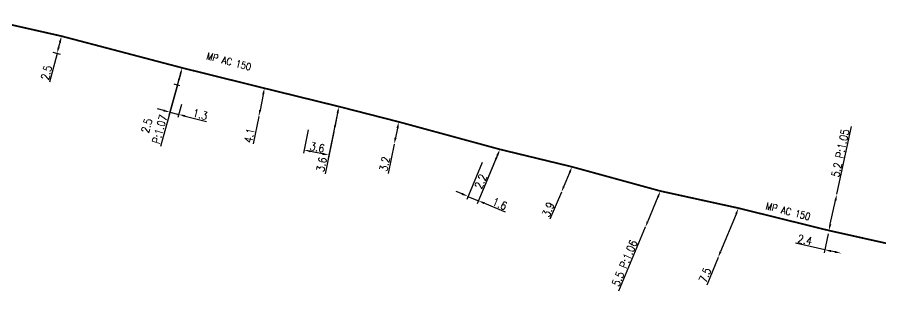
# Model space of a CAD drawing. Header units: millimetres. Extents: x 184000 to 185000, y 128000 to 129000.
# Drawn here: x 184121.2 to 184242.6, y 128936 to 128976.3 of the extents above; entities that cross this region are included whole.
import ezdxf
from ezdxf.enums import TextEntityAlignment as Align

# ---------------------------------------------------------------- set-up
doc = ezdxf.new("R2010")
doc.units = ezdxf.units.MM
doc.header["$PDMODE"] = 34
doc.layers.get('DEFPOINTS').update_dxf_attribs({"linetype": 'CONTINUOUS'})
doc.layers.add('G_120', color=4, linetype='CONTINUOUS')
doc.styles.get("Standard").update_dxf_attribs({"font": 'romans.shx', "width": 0.85})
doc.linetypes.add('G_typB_AP', pattern='A,5,-0.3,["o",Standard,S=1.5,R=0,X=0,Y=-0.5],-1.65', length=6.95)
doc.dimstyles.get("Standard").update_dxf_attribs({"dimtxt": 1.5, "dimasz": 1.2, "dimexe": 0.625, "dimexo": 0.625, "dimgap": 0.25, "dimtad": 1, "dimdec": 1, "dimzin": 0, "dimdsep": 46, "dimtxsty": 'Standard', "dimcen": -0.5, "dimadec": 0, "dimazin": 0, "dimtfac": 1, "dimtdec": 1, "dimtmove": 0, "dimatfit": 3, "dimfxl": 0, "dimtolj": 1, "dimtzin": 0, "dimarcsym": 0})

# ---------------------------------------------------------------- blocks, each defined once
blk = doc.blocks.new('*D142')
at = {"layer": 'DEFPOINTS', "color": 0, "linetype": 'Continuous', "transparency": 16777216}
for p in [(184127.47, 128973.66), (184125.79, 128971.5), (184126.84, 128971.24)]:
    blk.add_point(p, dxfattribs=at)
at = {"layer": 'G_120', "color": 0, "linetype": 'Continuous', "lineweight": -2, "transparency": 16777216}
for p, q in [((184127.24, 128972.79), (184127.06, 128972.11)), ((184126.84, 128971.24), (184125.77, 128967.19)), ((184126.24, 128971.39), (184127.29, 128971.13))]:
    blk.add_line(p, q, dxfattribs=at)
at = {"layer": 'G_120', "color": 0, "linetype": 'Continuous', "transparency": 16777216}
for points in [[(184127.1, 128972.83), (184127.39, 128972.75), (184127.47, 128973.66)], [(184126.92, 128972.15), (184127.21, 128972.07), (184126.84, 128971.24)]]:
    blk.add_solid(points, dxfattribs=at)
at = {"layer": 'G_120', "color": 0, "linetype": 'Continuous', "transparency": 16777216, "insert": (184125.35, 128968.53), "char_height": 1.125, "attachment_point": 5, "rotation": 75.2491}
blk.add_mtext('\\A1;2.5', dxfattribs=at)
blk = doc.blocks.new('*D143')
at = {"layer": 'DEFPOINTS', "color": 0, "linetype": 'Continuous', "transparency": 16777216}
for p in [(184144.42, 128969.21), (184144.47, 128964.52), (184143.96, 128962.67)]:
    blk.add_point(p, dxfattribs=at)
at = {"layer": 'G_120', "color": 0, "linetype": 'Continuous', "lineweight": -2, "transparency": 16777216}
for p, q in [((184144.29, 128968.76), (184142.57, 128962.54)), ((184144.34, 128964.07), (184143.83, 128962.22)), ((184141.83, 128963.21), (184140.95, 128963.44)), ((184142.7, 128962.99), (184143.96, 128962.67)), ((184144.83, 128962.44), (184147.87, 128961.67))]:
    blk.add_line(p, q, dxfattribs=at)
at = {"layer": 'G_120', "color": 0, "linetype": 'Continuous', "transparency": 16777216}
for points in [[(184141.86, 128963.36), (184141.79, 128963.07), (184142.7, 128962.99)], [(184144.87, 128962.59), (184144.79, 128962.3), (184143.96, 128962.67)]]:
    blk.add_solid(points, dxfattribs=at)
at = {"layer": 'G_120', "color": 0, "linetype": 'Continuous', "transparency": 16777216, "insert": (184146.97, 128962.67), "char_height": 1.125, "attachment_point": 5, "rotation": 345.655}
blk.add_mtext('\\A1;1.3', dxfattribs=at)
blk = doc.blocks.new('*D144')
at = {"layer": 'DEFPOINTS', "color": 0, "linetype": 'Continuous', "transparency": 16777216}
for p in [(184144.42, 128969.21), (184143.75, 128966.8), (184144.56, 128966.57)]:
    blk.add_point(p, dxfattribs=at)
at = {"layer": 'G_120', "color": 0, "linetype": 'Continuous', "lineweight": -2, "transparency": 16777216}
for p, q in [((184144.18, 128968.34), (184143.99, 128967.67)), ((184143.75, 128966.8), (184141.36, 128958.15)), ((184144.11, 128966.7), (184143.3, 128966.93))]:
    blk.add_line(p, q, dxfattribs=at)
at = {"layer": 'G_120', "color": 0, "linetype": 'Continuous', "transparency": 16777216}
for points in [[(184144.04, 128968.38), (184144.32, 128968.3), (184144.42, 128969.21)], [(184143.85, 128967.71), (184144.14, 128967.63), (184143.75, 128966.8)]]:
    blk.add_solid(points, dxfattribs=at)
at = {"layer": 'G_120', "color": 0, "linetype": 'Continuous', "transparency": 16777216, "insert": (184140.35, 128960.84), "char_height": 1.125, "attachment_point": 5, "rotation": 74.5259}
blk.add_mtext('\\A1;2.5\\PP:1.07', dxfattribs=at)
blk = doc.blocks.new('*D145')
at = {"layer": 'DEFPOINTS', "color": 0, "linetype": 'Continuous', "transparency": 16777216}
for p in [(184155.98, 128966.35), (184155.19, 128962.37), (184155.19, 128962.37)]:
    blk.add_point(p, dxfattribs=at)
at = {"layer": 'G_120', "color": 0, "linetype": 'Continuous', "lineweight": -2, "transparency": 16777216}
for p, q in [((184155.81, 128965.46), (184155.37, 128963.26)), ((184155.19, 128962.37), (184154.42, 128958.54))]:
    blk.add_line(p, q, dxfattribs=at)
at = {"layer": 'G_120', "color": 0, "linetype": 'Continuous', "transparency": 16777216}
for points in [[(184155.66, 128965.49), (184155.95, 128965.43), (184155.98, 128966.35)], [(184155.22, 128963.29), (184155.51, 128963.23), (184155.19, 128962.37)]]:
    blk.add_solid(points, dxfattribs=at)
at = {"layer": 'G_120', "color": 0, "linetype": 'Continuous', "transparency": 16777216, "insert": (184153.89, 128959.72), "char_height": 1.125, "attachment_point": 5, "rotation": 78.6803}
blk.add_mtext('\\A1;4.1', dxfattribs=at)
blk = doc.blocks.new('*D146')
at = {"layer": 'DEFPOINTS', "color": 0, "linetype": 'Continuous', "transparency": 16777216}
for p in [(184166.45, 128963.78), (184162.25, 128960.95), (184161.58, 128957.68)]:
    blk.add_point(p, dxfattribs=at)
at = {"layer": 'G_120', "color": 0, "linetype": 'Continuous', "lineweight": -2, "transparency": 16777216}
for p, q in [((184166.36, 128963.33), (184164.96, 128956.5)), ((184162.16, 128960.49), (184161.48, 128957.22)), ((184164.17, 128957.14), (184162.46, 128957.49))]:
    blk.add_line(p, q, dxfattribs=at)
at = {"layer": 'G_120', "color": 0, "linetype": 'Continuous', "transparency": 16777216}
for points in [[(184162.49, 128957.64), (184162.43, 128957.35), (184161.58, 128957.68)], [(184164.2, 128957.29), (184164.14, 128957), (184165.06, 128956.96)]]:
    blk.add_solid(points, dxfattribs=at)
at = {"layer": 'G_120', "color": 0, "linetype": 'Continuous', "transparency": 16777216, "insert": (184163.42, 128958.06), "char_height": 1.125, "attachment_point": 5, "rotation": 348.4157}
blk.add_mtext('\\A1;3.6', dxfattribs=at)
blk = doc.blocks.new('*D147')
at = {"layer": 'DEFPOINTS', "color": 0, "linetype": 'Continuous', "transparency": 16777216}
for p in [(184166.45, 128963.78), (184165.73, 128960.24), (184165.73, 128960.24)]:
    blk.add_point(p, dxfattribs=at)
at = {"layer": 'G_120', "color": 0, "linetype": 'Continuous', "lineweight": -2, "transparency": 16777216}
for p, q in [((184166.27, 128962.9), (184165.91, 128961.12)), ((184165.73, 128960.24), (184164.52, 128954.34))]:
    blk.add_line(p, q, dxfattribs=at)
at = {"layer": 'G_120', "color": 0, "linetype": 'Continuous', "transparency": 16777216}
for points in [[(184166.13, 128962.93), (184166.42, 128962.87), (184166.45, 128963.78)], [(184165.76, 128961.15), (184166.06, 128961.09), (184165.73, 128960.24)]]:
    blk.add_solid(points, dxfattribs=at)
at = {"layer": 'G_120', "color": 0, "linetype": 'Continuous', "transparency": 16777216, "insert": (184164.02, 128955.65), "char_height": 1.125, "attachment_point": 5, "rotation": 78.4157}
blk.add_mtext('\\A1;3.6', dxfattribs=at)
blk = doc.blocks.new('*D148')
at = {"layer": 'DEFPOINTS', "color": 0, "linetype": 'Continuous', "transparency": 16777216}
for p in [(184174.87, 128961.63), (184174.23, 128958.49), (184174.23, 128958.49)]:
    blk.add_point(p, dxfattribs=at)
at = {"layer": 'G_120', "color": 0, "linetype": 'Continuous', "lineweight": -2, "transparency": 16777216}
for p, q in [((184174.69, 128960.75), (184174.41, 128959.38)), ((184174.23, 128958.49), (184173.39, 128954.4))]:
    blk.add_line(p, q, dxfattribs=at)
at = {"layer": 'G_120', "color": 0, "linetype": 'Continuous', "transparency": 16777216}
for points in [[(184174.55, 128960.78), (184174.84, 128960.72), (184174.87, 128961.63)], [(184174.26, 128959.41), (184174.56, 128959.35), (184174.23, 128958.49)]]:
    blk.add_solid(points, dxfattribs=at)
at = {"layer": 'G_120', "color": 0, "linetype": 'Continuous', "transparency": 16777216, "insert": (184172.9, 128955.72), "char_height": 1.125, "attachment_point": 5, "rotation": 78.4153}
blk.add_mtext('\\A1;3.2', dxfattribs=at)
blk = doc.blocks.new('*D149')
at = {"layer": 'DEFPOINTS', "color": 0, "linetype": 'Continuous', "transparency": 16777216}
for p in [(184189.09, 128957.77), (184186.77, 128956.36), (184184.6, 128951.17)]:
    blk.add_point(p, dxfattribs=at)
at = {"layer": 'G_120', "color": 0, "linetype": 'Continuous', "lineweight": -2, "transparency": 16777216}
for p, q in [((184188.91, 128957.34), (184185.9, 128950.12)), ((184186.59, 128955.93), (184184.42, 128950.74)), ((184183.77, 128951.52), (184182.94, 128951.87)), ((184184.6, 128951.17), (184186.08, 128950.55)), ((184186.91, 128950.21), (184189.81, 128949))]:
    blk.add_line(p, q, dxfattribs=at)
at = {"layer": 'G_120', "color": 0, "linetype": 'Continuous', "transparency": 16777216}
for points in [[(184183.83, 128951.66), (184183.71, 128951.38), (184184.6, 128951.17)], [(184186.97, 128950.35), (184186.85, 128950.07), (184186.08, 128950.55)]]:
    blk.add_solid(points, dxfattribs=at)
at = {"layer": 'G_120', "color": 0, "linetype": 'Continuous', "transparency": 16777216, "insert": (184189.06, 128950.12), "char_height": 1.125, "attachment_point": 5, "rotation": 337.3299}
blk.add_mtext('\\A1;1.6', dxfattribs=at)
blk = doc.blocks.new('*D150')
at = {"layer": 'DEFPOINTS', "color": 0, "linetype": 'Continuous', "transparency": 16777216}
for p in [(184199.23, 128955.32), (184197.74, 128951.77), (184197.74, 128951.77)]:
    blk.add_point(p, dxfattribs=at)
at = {"layer": 'G_120', "color": 0, "linetype": 'Continuous', "lineweight": -2, "transparency": 16777216}
for p, q in [((184198.88, 128954.49), (184198.08, 128952.6)), ((184197.74, 128951.77), (184196.13, 128947.96))]:
    blk.add_line(p, q, dxfattribs=at)
at = {"layer": 'G_120', "color": 0, "linetype": 'Continuous', "transparency": 16777216}
for points in [[(184198.74, 128954.55), (184199.02, 128954.43), (184199.23, 128955.32)], [(184197.95, 128952.66), (184198.22, 128952.54), (184197.74, 128951.77)]]:
    blk.add_solid(points, dxfattribs=at)
at = {"layer": 'G_120', "color": 0, "linetype": 'Continuous', "transparency": 16777216, "insert": (184195.89, 128949.33), "char_height": 1.125, "attachment_point": 5, "rotation": 67.1267}
blk.add_mtext('\\A1;3.9', dxfattribs=at)
blk = doc.blocks.new('*D151')
at = {"layer": 'DEFPOINTS', "color": 0, "linetype": 'Continuous', "transparency": 16777216}
for p in [(184189.09, 128957.77), (184188.24, 128955.74), (184188.24, 128955.74)]:
    blk.add_point(p, dxfattribs=at)
at = {"layer": 'G_120', "color": 0, "linetype": 'Continuous', "lineweight": -2, "transparency": 16777216}
for p, q in [((184188.75, 128956.94), (184188.59, 128956.57)), ((184188.24, 128955.74), (184186.63, 128951.89))]:
    blk.add_line(p, q, dxfattribs=at)
at = {"layer": 'G_120', "color": 0, "linetype": 'Continuous', "transparency": 16777216}
for points in [[(184188.61, 128957), (184188.88, 128956.88), (184189.09, 128957.77)], [(184188.45, 128956.63), (184188.73, 128956.51), (184188.24, 128955.74)]]:
    blk.add_solid(points, dxfattribs=at)
at = {"layer": 'G_120', "color": 0, "linetype": 'Continuous', "transparency": 16777216, "insert": (184186.4, 128953.27), "char_height": 1.125, "attachment_point": 5, "rotation": 67.3299}
blk.add_mtext('\\A1;2.2', dxfattribs=at)
blk = doc.blocks.new('*D152')
at = {"layer": 'DEFPOINTS', "color": 0, "linetype": 'Continuous', "transparency": 16777216}
for p in [(184211.65, 128951.92), (184209.53, 128946.85), (184209.53, 128946.85)]:
    blk.add_point(p, dxfattribs=at)
at = {"layer": 'G_120', "color": 0, "linetype": 'Continuous', "lineweight": -2, "transparency": 16777216}
for p, q in [((184211.3, 128951.09), (184209.88, 128947.68)), ((184209.53, 128946.85), (184205.78, 128937.86))]:
    blk.add_line(p, q, dxfattribs=at)
at = {"layer": 'G_120', "color": 0, "linetype": 'Continuous', "transparency": 16777216}
for points in [[(184211.17, 128951.15), (184211.44, 128951.03), (184211.65, 128951.92)], [(184209.74, 128947.73), (184210.02, 128947.62), (184209.53, 128946.85)]]:
    blk.add_solid(points, dxfattribs=at)
at = {"layer": 'G_120', "color": 0, "linetype": 'Continuous', "transparency": 16777216, "insert": (184206.62, 128941.81), "char_height": 1.125, "attachment_point": 5, "rotation": 67.3304}
blk.add_mtext('\\A1;5.5 P:1.06', dxfattribs=at)
blk = doc.blocks.new('*D153')
at = {"layer": 'DEFPOINTS', "color": 0, "linetype": 'Continuous', "transparency": 16777216}
for p in [(184222.63, 128949.52), (184219.76, 128942.59), (184219.76, 128942.59)]:
    blk.add_point(p, dxfattribs=at)
at = {"layer": 'G_120', "color": 0, "linetype": 'Continuous', "lineweight": -2, "transparency": 16777216}
for p, q in [((184222.28, 128948.69), (184220.1, 128943.42)), ((184219.76, 128942.59), (184218.16, 128938.73))]:
    blk.add_line(p, q, dxfattribs=at)
at = {"layer": 'G_120', "color": 0, "linetype": 'Continuous', "transparency": 16777216}
for points in [[(184222.15, 128948.75), (184222.42, 128948.63), (184222.63, 128949.52)], [(184219.96, 128943.48), (184220.24, 128943.37), (184219.76, 128942.59)]]:
    blk.add_solid(points, dxfattribs=at)
at = {"layer": 'G_120', "color": 0, "linetype": 'Continuous', "transparency": 16777216, "insert": (184217.92, 128940.12), "char_height": 1.125, "attachment_point": 5, "rotation": 67.5027}
blk.add_mtext('\\A1;7.5', dxfattribs=at)
blk = doc.blocks.new('*D154')
at = {"layer": 'DEFPOINTS', "color": 0, "linetype": 'Continuous', "transparency": 16777216}
for p in [(184235.34, 128946.38), (184237.05, 128943.19), (184237.05, 128943.19)]:
    blk.add_point(p, dxfattribs=at)
at = {"layer": 'G_120', "color": 0, "linetype": 'Continuous', "lineweight": -2, "transparency": 16777216}
for p, q in [((184235.24, 128945.92), (184234.65, 128943.23)), ((184234.75, 128943.69), (184230.63, 128944.59)), ((184236.17, 128943.38), (184235.63, 128943.5))]:
    blk.add_line(p, q, dxfattribs=at)
at = {"layer": 'G_120', "color": 0, "linetype": 'Continuous', "transparency": 16777216}
for points in [[(184235.66, 128943.64), (184235.6, 128943.35), (184234.75, 128943.69)], [(184236.2, 128943.53), (184236.14, 128943.23), (184237.05, 128943.19)]]:
    blk.add_solid(points, dxfattribs=at)
at = {"layer": 'G_120', "color": 0, "linetype": 'Continuous', "transparency": 16777216, "insert": (184231.97, 128945.06), "char_height": 1.125, "attachment_point": 5, "rotation": 347.6943}
blk.add_mtext('\\A1;2.4', dxfattribs=at)
blk = doc.blocks.new('*D155')
at = {"layer": 'DEFPOINTS', "color": 0, "linetype": 'Continuous', "transparency": 16777216}
for p in [(184236.45, 128951.46), (184236.45, 128951.46), (184235.34, 128946.38)]:
    blk.add_point(p, dxfattribs=at)
at = {"layer": 'G_120', "color": 0, "linetype": 'Continuous', "lineweight": -2, "transparency": 16777216}
for p, q in [((184236.45, 128951.46), (184238.52, 128960.97)), ((184235.53, 128947.25), (184236.26, 128950.58))]:
    blk.add_line(p, q, dxfattribs=at)
at = {"layer": 'G_120', "color": 0, "linetype": 'Continuous', "transparency": 16777216}
for points in [[(184236.11, 128950.61), (184236.4, 128950.54), (184236.45, 128951.46)], [(184235.38, 128947.29), (184235.68, 128947.22), (184235.34, 128946.38)]]:
    blk.add_solid(points, dxfattribs=at)
at = {"layer": 'G_120', "color": 0, "linetype": 'Continuous', "transparency": 16777216, "insert": (184236.94, 128957.25), "char_height": 1.125, "attachment_point": 5, "rotation": 77.6943}
blk.add_mtext('\\A1;5.2 P:1.05', dxfattribs=at)

msp = doc.modelspace()

# ---------------------------------------------------------------- linework, layer by layer
at = {"layer": 'G_120', "linetype": 'G_typB_AP', "const_width": 0.25}
msp.add_lwpolyline([(184281.54, 128936.09), (184235.34, 128946.38), (184222.63, 128949.52), (184211.65, 128951.92), (184199.23, 128955.32), (184189.09, 128957.77), (184174.87, 128961.63), (184166.45, 128963.78), (184155.98, 128966.35), (184144.42, 128969.21), (184127.47, 128973.66), (184116.29, 128976.18)], dxfattribs=at)

# ---------------------------------------------------------------- texts
at = {"layer": 'G_120', "linetype": 'Continuous', "width": 0.85}
for rotation, p in [(345.3583, (184151, 128970.11)), (345.7214, (184229.6, 128949.07))]:
    msp.add_text('MP AC 150', height=1, rotation=rotation, dxfattribs=at).set_placement(p, align=Align.MIDDLE)

# ---------------------------------------------------------------- dimensions: what is measured, and where the dimension line sits
at = {"layer": 'G_120', "linetype": 'Continuous'}
for base, p1, p2, angle, override, picture, middle in [((184126.84, 128971.24), (184127.47, 128973.66), (184125.79, 128971.5), 75.2491, {"dimscale": 0.75}, '*D142', (184126.07, 128968.34)), ((184155.19, 128962.37), (184155.98, 128966.35), (184155.19, 128962.37), 78.6803, {"dimscale": 0.75}, '*D145', (184154.63, 128959.58)), ((184161.5788, 128957.6752), (184166.4549, 128963.7843), (184162.2503, 128960.9509), 348.4157, {"dimscale": 0.75, "dimatfit": 0}, '*D146', (184163.2712, 128957.3283)), ((184165.73, 128960.24), (184166.45, 128963.78), (184165.73, 128960.24), 78.4157, {"dimscale": 0.75}, '*D147', (184164.76, 128955.5)), ((184174.23, 128958.49), (184174.87, 128961.63), (184174.23, 128958.49), 78.4153, {"dimscale": 0.75}, '*D148', (184173.63, 128955.57)), ((184184.6, 128951.17), (184189.09, 128957.77), (184186.77, 128956.36), 337.3299, {"dimscale": 0.75, "dimatfit": 0}, '*D149', (184188.77, 128949.43)), ((184188.24, 128955.74), (184189.09, 128957.77), (184188.24, 128955.74), 67.3299, {"dimscale": 0.75}, '*D151', (184187.09, 128952.98)), ((184197.735, 128951.7688), (184199.2315, 128955.3161), (184197.735, 128951.7688), 67.1267, {"dimscale": 0.75}, '*D150', (184196.582, 128949.0356)), ((184219.76, 128942.59), (184222.63, 128949.52), (184219.76, 128942.59), 67.5027, {"dimscale": 0.75}, '*D153', (184218.61, 128939.83)), ((184237.0493, 128943.1892), (184235.339, 128946.3753), (184237.0493, 128943.1892), 167.6943, {"dimscale": 0.75}, '*D154', (184231.8104, 128944.332))]:
    dim = msp.add_linear_dim(base=base, p1=p1, p2=p2, angle=angle, dimstyle='Standard', override=override, dxfattribs=at)
    dim.commit()
    dim.dimension.update_dxf_attribs({"geometry": picture, "text_midpoint": middle, "dimtype": 160})
for base, p1, p2, angle, text, override, picture, middle in [((184143.75, 128966.8), (184144.42, 128969.21), (184144.56, 128966.57), 74.5259, '<>\\PP:1.07', {"dimscale": 0.75}, '*D144', (184141.98, 128960.39)), ((184143.96, 128962.67), (184144.42, 128969.21), (184144.47, 128964.52), 165.655, '1.3', {"dimscale": 0.75, "dimatfit": 0}, '*D143', (184146.79, 128961.94)), ((184236.45, 128951.46), (184235.34, 128946.38), (184236.45, 128951.46), 257.6943, '<> P:1.05', {"dimscale": 0.75}, '*D155', (184237.68, 128957.09)), ((184209.53, 128946.85), (184211.65, 128951.92), (184209.53, 128946.85), 67.3304, '<> P:1.06', {"dimscale": 0.75}, '*D152', (184207.31, 128941.52))]:
    dim = msp.add_linear_dim(base=base, p1=p1, p2=p2, angle=angle, text=text, dimstyle='Standard', override=override, dxfattribs=at)
    dim.commit()
    dim.dimension.update_dxf_attribs({"geometry": picture, "text_midpoint": middle, "dimtype": 160})

doc.saveas('drawing.dxf')
